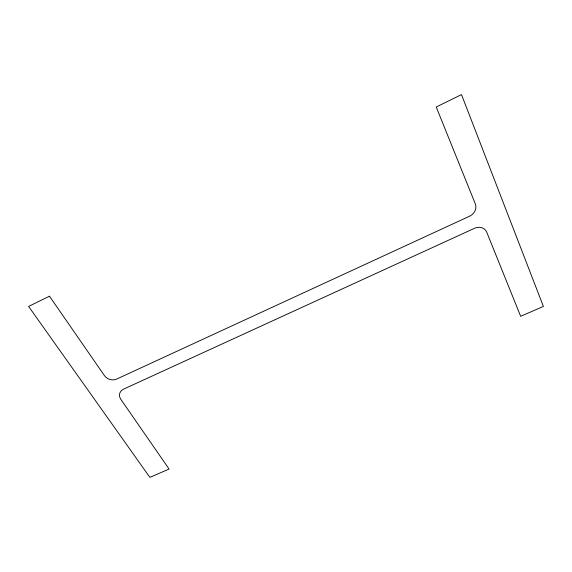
<?xml version="1.0" encoding="UTF-8"?>
<svg xmlns="http://www.w3.org/2000/svg" width="572" height="572" viewBox="0 0 572 572"><rect width="100%" height="100%" fill="white"/><g stroke="black" fill="none" stroke-linecap="round" stroke-linejoin="round"><path stroke-width="0.86" d="M49.485 296.203L28.6 306.42L149.893 477.377L169.076 469.04L120.713 399.149A8.794 7.379 11.2 0 1 123.638 389.103L474.653 228.228A9.688 8.53 -32.4 0 1 486.722 232.168L520.663 316.302L543.4 306.428L461.504 94.623L436.221 106.993L475.303 203.854A9.867 8.802 -35.3 0 1 469.705 216.144L116.738 379.036A8.966 7.586 13.6 0 1 104.533 375.754L49.485 296.203"/></g></svg>
